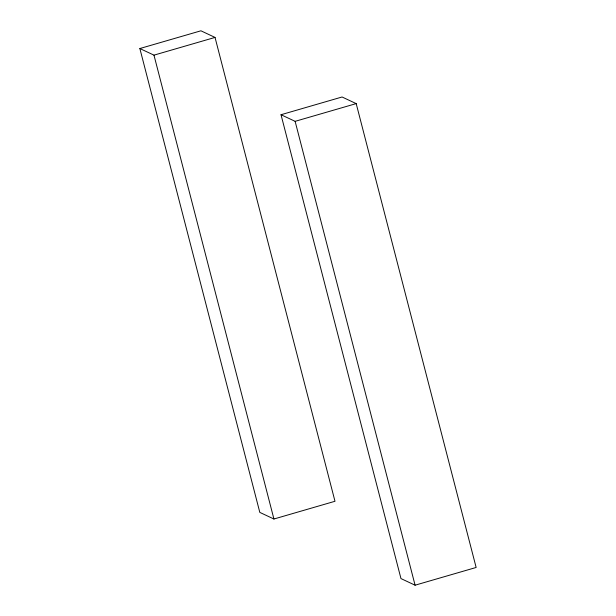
<?xml version="1.0" encoding="UTF-8"?>
<svg xmlns="http://www.w3.org/2000/svg" width="616" height="616" viewBox="0 0 616 616"><rect width="100%" height="100%" fill="white"/><g stroke="black" fill="none" stroke-linecap="round" stroke-linejoin="round"><path stroke-width="0.92" d="M139.855 48.533L200.916 30.8L215.03 37.422L334.989 501.278L273.928 519.011L259.813 512.397L139.855 48.533L153.969 55.147L215.03 37.422M281.012 114.722L342.072 96.989L356.187 103.604L476.145 567.467L415.084 585.2L400.97 578.578L281.012 114.722L295.126 121.337L356.187 103.604M295.126 121.337L415.084 585.2M153.969 55.147L273.928 519.011"/></g></svg>
